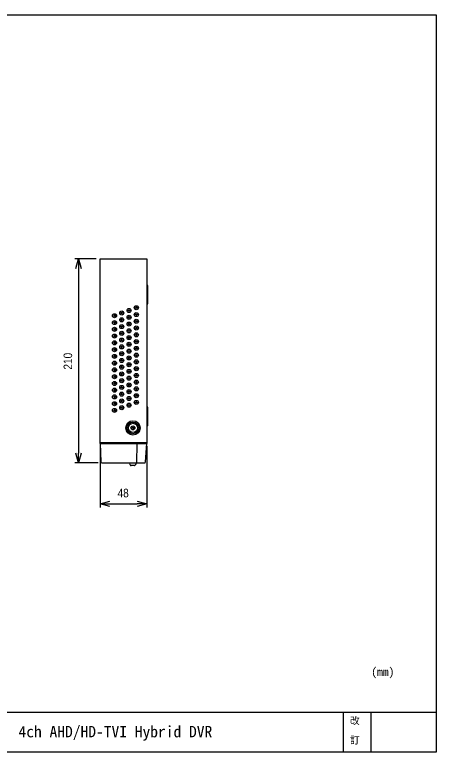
# Model space of a CAD drawing. Units: millimetres on the paper. Extents: x -139 to 141, y -98 to 91.
# Drawn here: x 32.4 to 140.9, y -98.5 to 91.2 of the extents above; entities that cross this region are included whole.
import ezdxf
from ezdxf.enums import TextEntityAlignment as Align

# ---------------------------------------------------------------- set-up
doc = ezdxf.new("R2010")
doc.units = ezdxf.units.MM
doc.layers.add('0-0_0', color=4, linetype='Continuous')
doc.layers.add('0-1_外形線', color=4, linetype='Continuous')
doc.styles.add('ＭＳ ゴシック', font='')
doc.styles.add('ＭＳ Ｐゴシック', font='')
doc.styles.get('ＭＳ ゴシック').set_extended_font_data('MS Gothic')
doc.styles.get('ＭＳ Ｐゴシック').set_extended_font_data('MS PGothic')

msp = doc.modelspace()

# ---------------------------------------------------------------- linework, layer by layer
at = {"layer": '0-0_0'}
for p, q in [((48.843, 28.463), (48.843, 25.963)), ((48.843, -24.037), (48.843, -21.537)), ((54.389, -34.546), (56.889, -34.546)), ((66.389, -34.546), (63.889, -34.546))]:
    msp.add_line(p, q, dxfattribs=at)
for points in [[(48.173, 25.963), (48.843, 28.463), (49.513, 25.963)], [(49.513, -21.537), (48.843, -24.037), (48.173, -21.537)], [(56.889, -35.216), (54.389, -34.546), (56.889, -33.876)], [(63.889, -33.876), (66.389, -34.546), (63.889, -35.216)]]:
    msp.add_lwpolyline(points, dxfattribs=at)
at = {"layer": '0-1_外形線'}
for p, q in [((53.389, 28.463), (47.843, 28.463)), ((48.843, 25.963), (48.843, -21.537)), ((66.462, 21.727), (66.391, 21.727)), ((66.663, 16.928), (66.663, 21.525)), ((66.462, -9.579), (66.391, -9.579)), ((66.663, -14.377), (66.663, -9.781)), ((54.39, -18.755), (66.389, -18.755)), ((54.389, -19.017), (66.389, -19.017)), ((54.389, -19.018), (54.59, -23.779)), ((54.389, -20.018), (54.389, -35.546)), ((63.835, -19.017), (63.758, -24.033)), ((66.113, -23.782), (66.389, -19.017)), ((66.389, -19.755), (66.389, -35.546)), ((53.859, -24.037), (47.843, -24.037)), ((54.859, -24.037), (65.947, -24.037)), ((62.132, -24.51), (62.059, -24.038)), ((62.634, -24.037), (62.634, -24.047)), ((63.764, -24.037), (63.437, -24.603)), ((63.204, -24.738), (62.398, -24.738)), ((56.889, -34.546), (63.889, -34.546)), ((-139.341, -88.135), (140.925, -88.135)), ((116.997, -88.135), (116.997, -98.455)), ((124.109, -88.135), (124.109, -98.455))]:
    msp.add_line(p, q, dxfattribs=at)
for points in [[(-139.341, 91.229), (140.925, 91.229), (140.925, -98.455), (-139.341, -98.455)], [(54.389, 28.463), (66.389, 28.463), (66.389, -19.018), (54.389, -19.018)]]:
    msp.add_lwpolyline(points, close=True, dxfattribs=at)
for points in [[(66.391, 21.727), (66.391, 16.727), (66.462, 16.727)], [(66.391, -9.579), (66.391, -14.579), (66.462, -14.579)]]:
    msp.add_lwpolyline(points, dxfattribs=at)
for centre, radius in [((61.845, 15.167), 0.528), ((61.845, 15.167), 0.192), ((63.708, 15.874), 0.528), ((63.708, 15.874), 0.192), ((58.103, 13.816), 0.528), ((58.103, 13.816), 0.192), ((59.966, 14.522), 0.528), ((59.966, 12.762), 0.528), ((59.966, 14.522), 0.192), ((61.845, 13.407), 0.528), ((61.845, 13.407), 0.192), ((63.708, 14.113), 0.528), ((63.708, 14.113), 0.192), ((58.103, 12.055), 0.528), ((58.103, 12.055), 0.192), ((59.966, 11.031), 0.528), ((59.966, 12.762), 0.192), ((61.845, 11.676), 0.528), ((61.845, 11.676), 0.192), ((63.708, 12.382), 0.528), ((63.708, 12.382), 0.192), ((58.103, 10.324), 0.528), ((58.103, 10.324), 0.192), ((59.966, 9.296), 0.528), ((59.966, 11.031), 0.192), ((59.966, 9.296), 0.192), ((61.845, 9.941), 0.528), ((61.845, 9.941), 0.192), ((63.708, 10.648), 0.528), ((63.708, 10.648), 0.192), ((58.103, 8.59), 0.528), ((58.103, 8.59), 0.192), ((59.966, 7.548), 0.528), ((59.966, 7.548), 0.192), ((61.845, 8.193), 0.528), ((61.845, 8.193), 0.192), ((63.708, 8.9), 0.528), ((63.708, 7.156), 0.528), ((63.708, 8.9), 0.192), ((58.103, 6.842), 0.528), ((58.103, 6.842), 0.192), ((59.966, 5.805), 0.528), ((59.966, 5.805), 0.192), ((61.845, 6.45), 0.528), ((61.845, 6.45), 0.192), ((63.708, 5.417), 0.528), ((63.708, 7.156), 0.192), ((58.103, 5.098), 0.528), ((58.103, 3.359), 0.528), ((58.103, 5.098), 0.192), ((59.966, 4.065), 0.528), ((59.966, 4.065), 0.192), ((61.845, 4.71), 0.528), ((61.845, 4.71), 0.192), ((63.708, 3.666), 0.528), ((63.708, 5.417), 0.192), ((63.708, 3.666), 0.192), ((58.103, 1.608), 0.528), ((58.103, 3.359), 0.192), ((59.966, 2.315), 0.528), ((59.966, 2.315), 0.192), ((61.845, 2.96), 0.528), ((61.845, 2.96), 0.192), ((63.708, 1.949), 0.528), ((63.708, 1.949), 0.192), ((58.103, -0.109), 0.528), ((58.103, 1.608), 0.192), ((58.103, -0.109), 0.192), ((59.966, 0.597), 0.528), ((59.966, 0.597), 0.192), ((61.845, 1.242), 0.528), ((61.845, -0.505), 0.528), ((61.845, 1.242), 0.192), ((63.708, 0.201), 0.528), ((63.708, 0.201), 0.192), ((58.103, -1.857), 0.528), ((58.103, -1.857), 0.192), ((59.966, -1.15), 0.528), ((59.966, -1.15), 0.192), ((61.845, -2.25), 0.528), ((61.845, -0.505), 0.192), ((63.708, -1.544), 0.528), ((63.708, -1.544), 0.192), ((58.103, -3.602), 0.528), ((58.103, -3.602), 0.192), ((59.966, -2.895), 0.528), ((59.966, -2.895), 0.192), ((61.845, -3.98), 0.528), ((61.845, -2.25), 0.192), ((61.845, -3.98), 0.192), ((63.708, -3.274), 0.528), ((63.708, -3.274), 0.192), ((58.103, -5.332), 0.528), ((58.103, -5.332), 0.192), ((59.966, -4.625), 0.528), ((59.966, -4.625), 0.192), ((61.845, -5.703), 0.528), ((61.845, -5.703), 0.192), ((63.708, -4.997), 0.528), ((63.708, -4.997), 0.192), ((58.103, -7.055), 0.528), ((58.103, -7.055), 0.192), ((59.966, -6.348), 0.528), ((59.966, -8.112), 0.528), ((59.966, -6.348), 0.192), ((61.845, -7.466), 0.528), ((61.845, -7.466), 0.192), ((63.708, -6.76), 0.528), ((63.708, -6.76), 0.192), ((58.103, -8.818), 0.528), ((58.103, -8.818), 0.192), ((59.966, -9.834), 0.528), ((59.966, -8.112), 0.192), ((61.845, -9.189), 0.528), ((61.845, -9.189), 0.192), ((63.708, -8.483), 0.528), ((63.708, -8.483), 0.192), ((58.103, -10.541), 0.528), ((58.103, -10.541), 0.192), ((59.966, -9.834), 0.192), ((62.844, -15.031), 1.847), ((62.844, -15.031), 1.51), ((62.844, -15.031), 1.174), ((62.844, -15.031), 0.502), ((62.844, -15.031), 0.166)]:
    msp.add_circle(centre, radius, dxfattribs=at)
for centre, radius, start, end in [((66.462, 21.525), 0.202, 0, 90), ((66.462, 16.928), 0.202, 270, 360), ((66.462, -9.781), 0.202, 0, 90), ((66.462, -14.377), 0.202, 270, 360), ((54.859, -23.768), 0.269, 182.41562, 270), ((62.398, -24.469), 0.269, 188.87577, 270), ((63.204, -24.469), 0.269, 270, 329.98887), ((65.845, -23.767), 0.269, 270, 356.68595)]:
    msp.add_arc(centre, radius, start, end, dxfattribs=at)

# ---------------------------------------------------------------- texts
at = {"layer": '0-1_外形線', "style": 'ＭＳ Ｐゴシック', "width": 0.9}
msp.add_text('210', height=2.199, rotation=90, dxfattribs=at).set_placement((47.843, -0.037), align=Align.BOTTOM_LEFT)
msp.add_text('48', height=2.199, dxfattribs=at).set_placement((58.889, -33.546), align=Align.BOTTOM_LEFT)
at = {"layer": '0-1_外形線', "color": 134, "style": 'ＭＳ ゴシック'}
msp.add_text('(mm)', height=2.199, dxfattribs=at).set_placement((124.175, -79.53), align=Align.BOTTOM_LEFT)
at = {"layer": '0-1_外形線'}
for s, height, style, p in [(' 改', 1.833, 'ＭＳ Ｐゴシック', (118.057, -91.815)), ('4ch AHD/HD-TVI Hybrid DVR', 2.933, 'ＭＳ ゴシック', (33.386, -95.499)), (' 訂', 1.833, 'ＭＳ Ｐゴシック', (118.057, -96.815))]:
    msp.add_text(s, height=height, dxfattribs=dict(at, style=style)).set_placement(p, align=Align.BOTTOM_LEFT)

doc.saveas('drawing.dxf')
